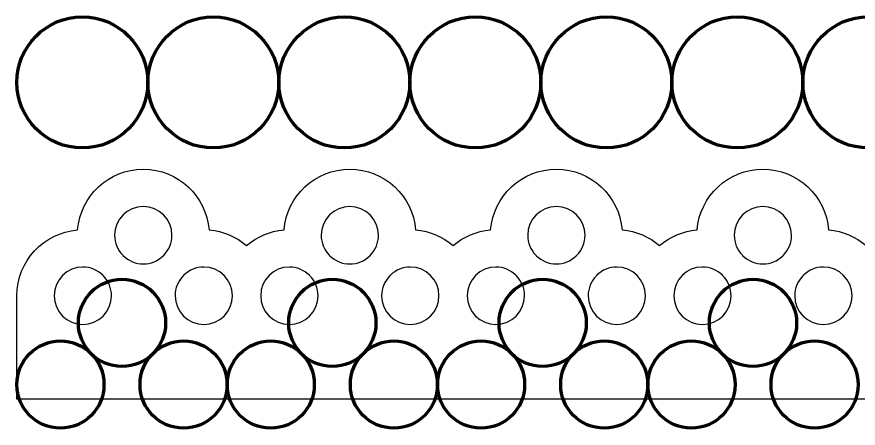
# Model space of a CAD drawing. Header units: centimetres. Extents: x -18.5 to 18.5, y -10.1 to 10.4.
# Drawn here: x -17.92 to -11.8, y -0.46 to 2.53 of the extents above; entities that cross this region are included whole.
import ezdxf

# ---------------------------------------------------------------- set-up
doc = ezdxf.new("R2010")
doc.units = ezdxf.units.CM
doc.header["$MEASUREMENT"] = 0
doc.layers.add('Layer 1', color=7, linetype='Continuous')

msp = doc.modelspace()

# ---------------------------------------------------------------- linework, layer by layer
at = {"layer": 'Layer 1', "color": 7, "lineweight": 211}
for centre, major_axis in [((-17.44267, 2.04987), (0, 0.47625)), ((-16.49017, 2.04987), (0, 0.47625)), ((-15.53767, 2.04987), (0, 0.47625)), ((-14.58517, 2.04987), (0, 0.47625)), ((-13.63267, 2.04987), (0, 0.47625)), ((-12.68017, 2.04987), (0, 0.47625)), ((-11.72767, 2.04987), (0, 0.47625)), ((-17.1543, 0.30248), (0, 0.31686)), ((-15.62509, 0.30248), (0, 0.31686)), ((-14.09587, 0.30248), (0, 0.31686)), ((-12.56666, 0.30248), (0, 0.31686)), ((-17.60205, -0.14524), (0, 0.31686)), ((-16.70655, -0.14524), (0, 0.31686)), ((-16.07284, -0.14524), (0, 0.31686)), ((-15.17733, -0.14524), (0, 0.31686)), ((-14.54363, -0.14524), (0, 0.31686)), ((-13.64812, -0.14524), (0, 0.31686)), ((-13.01442, -0.14524), (0, 0.31686)), ((-12.11893, -0.14524), (0, 0.31684))]:
    msp.add_ellipse(centre, major_axis=major_axis, ratio=1, dxfattribs=at)
at = {"layer": 'Layer 1'}
for points, knots in [([(4.49952, 0.97789), (4.47983, 1.22461), (4.27314, 1.41945), (4.02144, 1.41945), (4.02144, 1.41945), (3.76977, 1.41945), (3.56313, 1.22458), (3.5435, 0.97789), (3.5435, 0.97789), (3.43984, 0.96961), (3.34546, 0.92847), (3.27077, 0.86465), (3.27077, 0.86465), (3.19603, 0.92847), (3.1017, 0.96961), (2.99804, 0.97789), (2.99804, 0.97789), (2.97835, 1.22461), (2.77166, 1.41945), (2.51996, 1.41945), (2.51996, 1.41945), (2.26829, 1.41945), (2.06165, 1.22458), (2.04202, 0.97789), (2.04202, 0.97789), (1.93836, 0.96961), (1.84401, 0.92847), (1.76929, 0.86465), (1.76929, 0.86465), (1.69455, 0.92847), (1.60017, 0.96961), (1.4965, 0.97789), (1.4965, 0.97789), (1.47687, 1.22461), (1.2702, 1.41945), (1.01853, 1.41945), (1.01853, 1.41945), (0.76681, 1.41945), (0.56017, 1.22458), (0.54048, 0.97789), (0.54048, 0.97789), (0.43682, 0.96961), (0.34252, 0.92847), (0.26775, 0.86465), (0.26775, 0.86465), (0.19306, 0.92847), (0.09868, 0.96961), (-0.00493, 0.97789), (-0.00493, 0.97789), (-0.02462, 1.22461), (-0.23128, 1.41945), (-0.48293, 1.41945), (-0.48293, 1.41945), (-0.73468, 1.41945), (-0.94132, 1.22458), (-0.96101, 0.97789), (-0.96101, 0.97789), (-1.06467, 0.96961), (-1.15897, 0.92847), (-1.23374, 0.86465), (-1.23374, 0.86465), (-1.30843, 0.92847), (-1.40281, 0.96961), (-1.50642, 0.97789), (-1.50642, 0.97789), (-1.52611, 1.22461), (-1.73277, 1.41945), (-1.98442, 1.41945), (-1.98442, 1.41945), (-2.23614, 1.41945), (-2.44281, 1.22458), (-2.4625, 0.97789), (-2.4625, 0.97789), (-2.56611, 0.96961), (-2.66046, 0.92847), (-2.73518, 0.86465), (-2.73518, 0.86465), (-2.8099, 0.92847), (-2.9043, 0.96961), (-3.00791, 0.97789), (-3.00791, 0.97789), (-3.0276, 1.22461), (-3.23426, 1.41945), (-3.48591, 1.41945), (-3.48591, 1.41945), (-3.73763, 1.41945), (-3.9443, 1.22458), (-3.96393, 0.97789), (-3.96393, 0.97789), (-4.06759, 0.96961), (-4.16194, 0.92849), (-4.23666, 0.86467), (-4.23666, 0.86467), (-4.31138, 0.92849), (-4.40573, 0.96963), (-4.50939, 0.97789), (-4.50939, 0.97789), (-4.52902, 1.22461), (-4.73569, 1.41945), (-4.98739, 1.41945), (-4.98739, 1.41945), (-5.23909, 1.41945), (-5.44578, 1.22458), (-5.46539, 0.97789), (-5.46539, 0.97789), (-5.56905, 0.96961), (-5.66343, 0.92847), (-5.73815, 0.86465), (-5.73815, 0.86465), (-5.81287, 0.92847), (-5.90727, 0.96961), (-6.01088, 0.97789), (-6.01088, 0.97789), (-6.03057, 1.22461), (-6.23723, 1.41945), (-6.4889, 1.41945), (-6.4889, 1.41945), (-6.74057, 1.41945), (-6.94726, 1.22458), (-6.96695, 0.97789), (-6.96695, 0.97789), (-7.07059, 0.96961), (-7.16494, 0.92847), (-7.23966, 0.86465), (-7.23966, 0.86465), (-7.31438, 0.92847), (-7.40873, 0.96961), (-7.51237, 0.97789), (-7.51237, 0.97789), (-7.53206, 1.22461), (-7.73872, 1.41945), (-7.99042, 1.41945), (-7.99042, 1.41945), (-8.24209, 1.41945), (-8.44876, 1.22458), (-8.46844, 0.97789), (-8.46844, 0.97789), (-8.57208, 0.96961), (-8.66643, 0.92847), (-8.74117, 0.86465), (-8.74117, 0.86465), (-8.81589, 0.92847), (-8.91024, 0.96961), (-9.01388, 0.97789), (-9.01388, 0.97789), (-9.03357, 1.22461), (-9.24023, 1.41945), (-9.49193, 1.41945), (-9.49193, 1.41945), (-9.74363, 1.41945), (-9.95027, 1.22458), (-9.96995, 0.97789), (-9.96995, 0.97789), (-10.07359, 0.96961), (-10.16794, 0.92847), (-10.24266, 0.86465), (-10.24266, 0.86465), (-10.31738, 0.92847), (-10.41176, 0.96961), (-10.51539, 0.97789), (-10.51539, 0.97789), (-10.53508, 1.22461), (-10.74171, 1.41945), (-10.99339, 1.41945), (-10.99339, 1.41945), (-11.24509, 1.41945), (-11.45175, 1.22458), (-11.47144, 0.97789), (-11.47144, 0.97789), (-11.57508, 0.96961), (-11.66945, 0.92847), (-11.74417, 0.86467), (-11.74417, 0.86467), (-11.81886, 0.92849), (-11.91324, 0.96963), (-12.01685, 0.97789), (-12.01685, 0.97789), (-12.03654, 1.22461), (-12.2432, 1.41945), (-12.4949, 1.41945), (-12.4949, 1.41945), (-12.7466, 1.41945), (-12.95324, 1.22458), (-12.97292, 0.97789), (-12.97292, 0.97789), (-13.07656, 0.96961), (-13.17091, 0.92847), (-13.24563, 0.86465), (-13.24563, 0.86465), (-13.32035, 0.92847), (-13.4147, 0.96961), (-13.51834, 0.97789), (-13.51834, 0.97789), (-13.53803, 1.22461), (-13.74469, 1.41945), (-13.99639, 1.41945), (-13.99639, 1.41945), (-14.24806, 1.41945), (-14.45473, 1.22458), (-14.47441, 0.97789), (-14.47441, 0.97789), (-14.57805, 0.96961), (-14.6724, 0.92847), (-14.74712, 0.86465), (-14.74712, 0.86465), (-14.82184, 0.92847), (-14.91619, 0.96961), (-15.01983, 0.97789), (-15.01983, 0.97789), (-15.03952, 1.22461), (-15.24615, 1.41945), (-15.49785, 1.41945), (-15.49785, 1.41945), (-15.74955, 1.41945), (-15.95621, 1.22458), (-15.97587, 0.97789), (-15.97587, 0.97789), (-16.07951, 0.96961), (-16.17386, 0.92847), (-16.2486, 0.86465), (-16.2486, 0.86465), (-16.32332, 0.92847), (-16.41767, 0.96961), (-16.52131, 0.97789), (-16.52131, 0.97789), (-16.541, 1.22461), (-16.74763, 1.41945), (-16.99933, 1.41945), (-16.99933, 1.41945), (-17.25103, 1.41945), (-17.45767, 1.22458), (-17.47735, 0.97789), (-17.47735, 0.97789), (-17.72407, 0.9582), (-17.91891, 0.75157), (-17.91891, 0.49987), (-17.91891, 0.49987), (-17.91891, 0.43611), (-17.91891, 0.31961), (-17.91891, 0.31961), (-17.91891, 0.31961), (-17.91891, 0.31961), (-17.91891, -0.25096), (-17.91891, -0.25096), (-17.91891, -0.25096), (-17.91891, -0.25096), (4.94111, -0.25097), (4.94111, -0.25097), (4.94111, -0.25097), (4.94111, -0.25097), (4.94111, 0.3196), (4.94111, 0.3196), (4.94111, 0.3196), (4.94111, 0.3196), (4.94111, 0.4361), (4.94111, 0.49986), (4.94111, 0.49986), (4.94108, 0.75156), (4.74624, 0.9582), (4.49952, 0.97789)], [0, 0, 0, 0, 0.0151515, 0.0151515, 0.0151515, 0.0151515, 0.030303, 0.030303, 0.030303, 0.030303, 0.0454545, 0.0454545, 0.0454545, 0.0454545, 0.0606061, 0.0606061, 0.0606061, 0.0606061, 0.0757576, 0.0757576, 0.0757576, 0.0757576, 0.0909091, 0.0909091, 0.0909091, 0.0909091, 0.1060606, 0.1060606, 0.1060606, 0.1060606, 0.1212121, 0.1212121, 0.1212121, 0.1212121, 0.1363636, 0.1363636, 0.1363636, 0.1363636, 0.1515152, 0.1515152, 0.1515152, 0.1515152, 0.1666667, 0.1666667, 0.1666667, 0.1666667, 0.1818182, 0.1818182, 0.1818182, 0.1818182, 0.1969697, 0.1969697, 0.1969697, 0.1969697, 0.2121212, 0.2121212, 0.2121212, 0.2121212, 0.2272727, 0.2272727, 0.2272727, 0.2272727, 0.2424242, 0.2424242, 0.2424242, 0.2424242, 0.2575758, 0.2575758, 0.2575758, 0.2575758, 0.2727273, 0.2727273, 0.2727273, 0.2727273, 0.2878788, 0.2878788, 0.2878788, 0.2878788, 0.3030303, 0.3030303, 0.3030303, 0.3030303, 0.3181818, 0.3181818, 0.3181818, 0.3181818, 0.3333333, 0.3333333, 0.3333333, 0.3333333, 0.3484848, 0.3484848, 0.3484848, 0.3484848, 0.3636364, 0.3636364, 0.3636364, 0.3636364, 0.3787879, 0.3787879, 0.3787879, 0.3787879, 0.3939394, 0.3939394, 0.3939394, 0.3939394, 0.4090909, 0.4090909, 0.4090909, 0.4090909, 0.4242424, 0.4242424, 0.4242424, 0.4242424, 0.4393939, 0.4393939, 0.4393939, 0.4393939, 0.4545455, 0.4545455, 0.4545455, 0.4545455, 0.469697, 0.469697, 0.469697, 0.469697, 0.4848485, 0.4848485, 0.4848485, 0.4848485, 0.5, 0.5, 0.5, 0.5, 0.5151515, 0.5151515, 0.5151515, 0.5151515, 0.530303, 0.530303, 0.530303, 0.530303, 0.5454545, 0.5454545, 0.5454545, 0.5454545, 0.5606061, 0.5606061, 0.5606061, 0.5606061, 0.5757576, 0.5757576, 0.5757576, 0.5757576, 0.5909091, 0.5909091, 0.5909091, 0.5909091, 0.6060606, 0.6060606, 0.6060606, 0.6060606, 0.6212121, 0.6212121, 0.6212121, 0.6212121, 0.6363636, 0.6363636, 0.6363636, 0.6363636, 0.6515152, 0.6515152, 0.6515152, 0.6515152, 0.6666667, 0.6666667, 0.6666667, 0.6666667, 0.6818182, 0.6818182, 0.6818182, 0.6818182, 0.6969697, 0.6969697, 0.6969697, 0.6969697, 0.7121212, 0.7121212, 0.7121212, 0.7121212, 0.7272727, 0.7272727, 0.7272727, 0.7272727, 0.7424242, 0.7424242, 0.7424242, 0.7424242, 0.7575758, 0.7575758, 0.7575758, 0.7575758, 0.7727273, 0.7727273, 0.7727273, 0.7727273, 0.7878788, 0.7878788, 0.7878788, 0.7878788, 0.8030303, 0.8030303, 0.8030303, 0.8030303, 0.8181818, 0.8181818, 0.8181818, 0.8181818, 0.8333333, 0.8333333, 0.8333333, 0.8333333, 0.8484848, 0.8484848, 0.8484848, 0.8484848, 0.8636364, 0.8636364, 0.8636364, 0.8636364, 0.8787879, 0.8787879, 0.8787879, 0.8787879, 0.8939394, 0.8939394, 0.8939394, 0.8939394, 0.9090909, 0.9090909, 0.9090909, 0.9090909, 0.9242424, 0.9242424, 0.9242424, 0.9242424, 0.9393939, 0.9393939, 0.9393939, 0.9393939, 0.9545455, 0.9545455, 0.9545455, 0.9545455, 0.969697, 0.969697, 0.969697, 0.969697, 1, 1, 1, 1]), ([(-16.85088, 0.79345), (-16.85088, 0.79345), (-16.85191, 0.79242), (-16.85191, 0.79242), (-16.85191, 0.79242), (-16.85191, 0.79242), (-16.85233, 0.792), (-16.85382, 0.79054), (-16.85382, 0.79054), (-16.85382, 0.79054), (-16.85424, 0.79012), (-16.85424, 0.79012), (-16.85424, 0.79012), (-16.8934, 0.75207), (-16.94494, 0.73112), (-16.99931, 0.73112), (-16.99931, 0.73112), (-17.05371, 0.73112), (-17.10525, 0.75208), (-17.1451, 0.79084), (-17.1451, 0.79084), (-17.1451, 0.79084), (-17.14671, 0.79245), (-17.14865, 0.79441), (-17.14865, 0.79441), (-17.18672, 0.83357), (-17.20771, 0.88511), (-17.20771, 0.93951), (-17.20771, 0.93951), (-17.20771, 1.05442), (-17.11423, 1.14792), (-16.99932, 1.14792), (-16.99932, 1.14792), (-16.88441, 1.14792), (-16.79093, 1.05442), (-16.79093, 0.93951), (-16.79093, 0.93951), (-16.79092, 0.8851), (-16.81188, 0.83358), (-16.85088, 0.79345)], [0, 0, 0, 0, 0.0909091, 0.0909091, 0.0909091, 0.0909091, 0.1818182, 0.1818182, 0.1818182, 0.1818182, 0.2727273, 0.2727273, 0.2727273, 0.2727273, 0.3636364, 0.3636364, 0.3636364, 0.3636364, 0.4545455, 0.4545455, 0.4545455, 0.4545455, 0.5454545, 0.5454545, 0.5454545, 0.5454545, 0.6363636, 0.6363636, 0.6363636, 0.6363636, 0.7272727, 0.7272727, 0.7272727, 0.7272727, 0.8181818, 0.8181818, 0.8181818, 0.8181818, 1, 1, 1, 1]), ([(-15.34936, 0.79347), (-15.34936, 0.79347), (-15.35177, 0.79104), (-15.3528, 0.79), (-15.3528, 0.79), (-15.39198, 0.75201), (-15.44347, 0.73108), (-15.49779, 0.73108), (-15.49779, 0.73108), (-15.55216, 0.73108), (-15.60368, 0.75204), (-15.64352, 0.79074), (-15.64352, 0.79074), (-15.64352, 0.79074), (-15.64595, 0.79312), (-15.64728, 0.79447), (-15.64728, 0.79447), (-15.68527, 0.83365), (-15.7062, 0.88514), (-15.7062, 0.93946), (-15.7062, 0.93946), (-15.7062, 1.05437), (-15.61272, 1.14787), (-15.49781, 1.14787), (-15.49781, 1.14787), (-15.3829, 1.14787), (-15.28942, 1.05437), (-15.28942, 0.93946), (-15.28942, 0.93946), (-15.28941, 0.88512), (-15.31037, 0.83364), (-15.34936, 0.79347)], [0, 0, 0, 0, 0.1111111, 0.1111111, 0.1111111, 0.1111111, 0.2222222, 0.2222222, 0.2222222, 0.2222222, 0.3333333, 0.3333333, 0.3333333, 0.3333333, 0.4444444, 0.4444444, 0.4444444, 0.4444444, 0.5555556, 0.5555556, 0.5555556, 0.5555556, 0.6666667, 0.6666667, 0.6666667, 0.6666667, 0.7777778, 0.7777778, 0.7777778, 0.7777778, 1, 1, 1, 1]), ([(-13.84764, 0.79371), (-13.84764, 0.79371), (-13.85021, 0.79112), (-13.85121, 0.79011), (-13.85121, 0.79011), (-13.89039, 0.75206), (-13.94194, 0.73108), (-13.99633, 0.73108), (-13.99633, 0.73108), (-14.05072, 0.73108), (-14.10222, 0.75204), (-14.14206, 0.79074), (-14.14206, 0.79074), (-14.14206, 0.79074), (-14.14505, 0.79373), (-14.14571, 0.79439), (-14.14571, 0.79439), (-14.18376, 0.83355), (-14.20471, 0.88506), (-14.20471, 0.93943), (-14.20471, 0.93943), (-14.20471, 1.05434), (-14.11123, 1.14784), (-13.99632, 1.14784), (-13.99632, 1.14784), (-13.88141, 1.14784), (-13.78791, 1.05434), (-13.78791, 0.93943), (-13.78791, 0.93943), (-13.78793, 0.88507), (-13.80891, 0.83356), (-13.84764, 0.79371)], [0, 0, 0, 0, 0.1111111, 0.1111111, 0.1111111, 0.1111111, 0.2222222, 0.2222222, 0.2222222, 0.2222222, 0.3333333, 0.3333333, 0.3333333, 0.3333333, 0.4444444, 0.4444444, 0.4444444, 0.4444444, 0.5555556, 0.5555556, 0.5555556, 0.5555556, 0.6666667, 0.6666667, 0.6666667, 0.6666667, 0.7777778, 0.7777778, 0.7777778, 0.7777778, 1, 1, 1, 1]), ([(-12.34613, 0.79374), (-12.34613, 0.79374), (-12.34745, 0.79242), (-12.34745, 0.79242), (-12.34745, 0.79242), (-12.34745, 0.79242), (-12.34787, 0.792), (-12.34933, 0.79051), (-12.34933, 0.79051), (-12.34933, 0.79051), (-12.34975, 0.79009), (-12.34975, 0.79009), (-12.34975, 0.79009), (-12.38891, 0.75204), (-12.44045, 0.73109), (-12.49482, 0.73109), (-12.49482, 0.73109), (-12.54919, 0.73109), (-12.60071, 0.75205), (-12.64058, 0.79078), (-12.64058, 0.79078), (-12.64058, 0.79078), (-12.64354, 0.79374), (-12.64423, 0.79443), (-12.64423, 0.79443), (-12.68228, 0.83359), (-12.70323, 0.88513), (-12.70323, 0.93947), (-12.70323, 0.93947), (-12.70323, 1.05438), (-12.60975, 1.14788), (-12.49484, 1.14788), (-12.49484, 1.14788), (-12.37993, 1.14788), (-12.28643, 1.05438), (-12.28643, 0.93947), (-12.28643, 0.93947), (-12.28644, 0.88507), (-12.3074, 0.83356), (-12.34613, 0.79374)], [0, 0, 0, 0, 0.0909091, 0.0909091, 0.0909091, 0.0909091, 0.1818182, 0.1818182, 0.1818182, 0.1818182, 0.2727273, 0.2727273, 0.2727273, 0.2727273, 0.3636364, 0.3636364, 0.3636364, 0.3636364, 0.4545455, 0.4545455, 0.4545455, 0.4545455, 0.5454545, 0.5454545, 0.5454545, 0.5454545, 0.6363636, 0.6363636, 0.6363636, 0.6363636, 0.7272727, 0.7272727, 0.7272727, 0.7272727, 0.8181818, 0.8181818, 0.8181818, 0.8181818, 1, 1, 1, 1]), ([(-17.43894, 0.29148), (-17.55385, 0.29148), (-17.64735, 0.38496), (-17.64735, 0.49987), (-17.64735, 0.49987), (-17.64735, 0.61478), (-17.55385, 0.70826), (-17.43894, 0.70826), (-17.43894, 0.70826), (-17.38454, 0.70826), (-17.33303, 0.6873), (-17.29286, 0.64825), (-17.29286, 0.64825), (-17.29286, 0.64825), (-17.29133, 0.64672), (-17.28958, 0.64497), (-17.28958, 0.64497), (-17.25151, 0.60579), (-17.23055, 0.55424), (-17.23055, 0.49985), (-17.23055, 0.49985), (-17.23055, 0.38496), (-17.32403, 0.29148), (-17.43894, 0.29148)], [0, 0, 0, 0, 0.1428571, 0.1428571, 0.1428571, 0.1428571, 0.2857143, 0.2857143, 0.2857143, 0.2857143, 0.4285714, 0.4285714, 0.4285714, 0.4285714, 0.5714286, 0.5714286, 0.5714286, 0.5714286, 0.7142857, 0.7142857, 0.7142857, 0.7142857, 1, 1, 1, 1]), ([(-16.55967, 0.29148), (-16.67458, 0.29148), (-16.76808, 0.38496), (-16.76808, 0.49987), (-16.76808, 0.49987), (-16.76808, 0.55432), (-16.7471, 0.60589), (-16.70865, 0.64539), (-16.70865, 0.64539), (-16.70865, 0.64539), (-16.70635, 0.64769), (-16.70481, 0.6492), (-16.70481, 0.6492), (-16.66563, 0.6873), (-16.61408, 0.70828), (-16.55966, 0.70828), (-16.55966, 0.70828), (-16.44475, 0.70828), (-16.35127, 0.6148), (-16.35127, 0.49989), (-16.35127, 0.49989), (-16.35129, 0.38496), (-16.44477, 0.29148), (-16.55967, 0.29148)], [0, 0, 0, 0, 0.1428571, 0.1428571, 0.1428571, 0.1428571, 0.2857143, 0.2857143, 0.2857143, 0.2857143, 0.4285714, 0.4285714, 0.4285714, 0.4285714, 0.5714286, 0.5714286, 0.5714286, 0.5714286, 0.7142857, 0.7142857, 0.7142857, 0.7142857, 1, 1, 1, 1]), ([(-15.93745, 0.29148), (-16.05236, 0.29148), (-16.14586, 0.38496), (-16.14586, 0.49987), (-16.14586, 0.49987), (-16.14586, 0.61478), (-16.05236, 0.70826), (-15.93745, 0.70826), (-15.93745, 0.70826), (-15.88308, 0.70826), (-15.83156, 0.6873), (-15.79172, 0.6486), (-15.79172, 0.6486), (-15.79172, 0.6486), (-15.79061, 0.64752), (-15.79061, 0.64752), (-15.79061, 0.64752), (-15.79061, 0.64752), (-15.79032, 0.64723), (-15.78833, 0.64524), (-15.78833, 0.64524), (-15.78833, 0.64524), (-15.78804, 0.64495), (-15.78804, 0.64495), (-15.78804, 0.64495), (-15.74999, 0.60579), (-15.72906, 0.55428), (-15.72906, 0.49988), (-15.72906, 0.49988), (-15.72907, 0.38496), (-15.82255, 0.29148), (-15.93745, 0.29148)], [0, 0, 0, 0, 0.1111111, 0.1111111, 0.1111111, 0.1111111, 0.2222222, 0.2222222, 0.2222222, 0.2222222, 0.3333333, 0.3333333, 0.3333333, 0.3333333, 0.4444444, 0.4444444, 0.4444444, 0.4444444, 0.5555556, 0.5555556, 0.5555556, 0.5555556, 0.6666667, 0.6666667, 0.6666667, 0.6666667, 0.7777778, 0.7777778, 0.7777778, 0.7777778, 1, 1, 1, 1]), ([(-15.05819, 0.29148), (-15.1731, 0.29148), (-15.26658, 0.38496), (-15.26658, 0.49987), (-15.26658, 0.49987), (-15.26658, 0.55424), (-15.24562, 0.60576), (-15.20607, 0.64645), (-15.20607, 0.64645), (-15.20607, 0.64645), (-15.20451, 0.64801), (-15.20321, 0.64931), (-15.20321, 0.64931), (-15.16403, 0.68733), (-15.11254, 0.70826), (-15.05819, 0.70826), (-15.05819, 0.70826), (-14.94328, 0.70826), (-14.84978, 0.61478), (-14.84978, 0.49987), (-14.84978, 0.49987), (-14.84978, 0.38496), (-14.94328, 0.29148), (-15.05819, 0.29148)], [0, 0, 0, 0, 0.1428571, 0.1428571, 0.1428571, 0.1428571, 0.2857143, 0.2857143, 0.2857143, 0.2857143, 0.4285714, 0.4285714, 0.4285714, 0.4285714, 0.5714286, 0.5714286, 0.5714286, 0.5714286, 0.7142857, 0.7142857, 0.7142857, 0.7142857, 1, 1, 1, 1]), ([(-14.43597, 0.29148), (-14.55088, 0.29148), (-14.64436, 0.38496), (-14.64436, 0.49987), (-14.64436, 0.49987), (-14.64436, 0.61478), (-14.55088, 0.70826), (-14.43597, 0.70826), (-14.43597, 0.70826), (-14.38157, 0.70826), (-14.33003, 0.6873), (-14.28989, 0.64828), (-14.28989, 0.64828), (-14.28989, 0.64828), (-14.28833, 0.64672), (-14.28658, 0.64497), (-14.28658, 0.64497), (-14.24853, 0.60581), (-14.22758, 0.55427), (-14.22758, 0.49987), (-14.22758, 0.49987), (-14.22758, 0.38496), (-14.32106, 0.29148), (-14.43597, 0.29148)], [0, 0, 0, 0, 0.1428571, 0.1428571, 0.1428571, 0.1428571, 0.2857143, 0.2857143, 0.2857143, 0.2857143, 0.4285714, 0.4285714, 0.4285714, 0.4285714, 0.5714286, 0.5714286, 0.5714286, 0.5714286, 0.7142857, 0.7142857, 0.7142857, 0.7142857, 1, 1, 1, 1]), ([(-13.55671, 0.29148), (-13.67162, 0.29148), (-13.7651, 0.38496), (-13.7651, 0.49987), (-13.7651, 0.49987), (-13.7651, 0.55429), (-13.74412, 0.60586), (-13.70538, 0.64568), (-13.70538, 0.64568), (-13.70538, 0.64568), (-13.70437, 0.64669), (-13.70437, 0.64669), (-13.70437, 0.64669), (-13.70437, 0.64669), (-13.70413, 0.64693), (-13.70209, 0.64897), (-13.70209, 0.64897), (-13.70209, 0.64897), (-13.70185, 0.64921), (-13.70185, 0.64921), (-13.70185, 0.64921), (-13.66267, 0.68728), (-13.61112, 0.70827), (-13.5567, 0.70827), (-13.5567, 0.70827), (-13.44179, 0.70827), (-13.34831, 0.61479), (-13.34831, 0.49988), (-13.34831, 0.49988), (-13.34832, 0.38496), (-13.4418, 0.29148), (-13.55671, 0.29148)], [0, 0, 0, 0, 0.1111111, 0.1111111, 0.1111111, 0.1111111, 0.2222222, 0.2222222, 0.2222222, 0.2222222, 0.3333333, 0.3333333, 0.3333333, 0.3333333, 0.4444444, 0.4444444, 0.4444444, 0.4444444, 0.5555556, 0.5555556, 0.5555556, 0.5555556, 0.6666667, 0.6666667, 0.6666667, 0.6666667, 0.7777778, 0.7777778, 0.7777778, 0.7777778, 1, 1, 1, 1]), ([(-12.93449, 0.29148), (-13.0494, 0.29148), (-13.14288, 0.38496), (-13.14288, 0.49987), (-13.14288, 0.49987), (-13.14288, 0.61478), (-13.0494, 0.70826), (-12.93449, 0.70826), (-12.93449, 0.70826), (-12.88014, 0.70826), (-12.82863, 0.6873), (-12.78841, 0.64828), (-12.78841, 0.64828), (-12.78841, 0.64828), (-12.78606, 0.64593), (-12.78508, 0.64492), (-12.78508, 0.64492), (-12.74703, 0.60576), (-12.7261, 0.55425), (-12.7261, 0.49985), (-12.7261, 0.49985), (-12.72607, 0.38496), (-12.81958, 0.29148), (-12.93449, 0.29148)], [0, 0, 0, 0, 0.1428571, 0.1428571, 0.1428571, 0.1428571, 0.2857143, 0.2857143, 0.2857143, 0.2857143, 0.4285714, 0.4285714, 0.4285714, 0.4285714, 0.5714286, 0.5714286, 0.5714286, 0.5714286, 0.7142857, 0.7142857, 0.7142857, 0.7142857, 1, 1, 1, 1]), ([(-12.05522, 0.29148), (-12.17013, 0.29148), (-12.26361, 0.38496), (-12.26361, 0.49987), (-12.26361, 0.49987), (-12.26361, 0.55427), (-12.24265, 0.60581), (-12.20389, 0.64566), (-12.20389, 0.64566), (-12.20389, 0.64566), (-12.20101, 0.64854), (-12.20032, 0.64923), (-12.20032, 0.64923), (-12.16114, 0.6873), (-12.10959, 0.70826), (-12.0552, 0.70826), (-12.0552, 0.70826), (-11.94029, 0.70826), (-11.84684, 0.61478), (-11.84684, 0.49987), (-11.84684, 0.49987), (-11.84684, 0.38496), (-11.94031, 0.29148), (-12.05522, 0.29148)], [0, 0, 0, 0, 0.1428571, 0.1428571, 0.1428571, 0.1428571, 0.2857143, 0.2857143, 0.2857143, 0.2857143, 0.4285714, 0.4285714, 0.4285714, 0.4285714, 0.5714286, 0.5714286, 0.5714286, 0.5714286, 0.7142857, 0.7142857, 0.7142857, 0.7142857, 1, 1, 1, 1])]:
    msp.add_open_spline(points, degree=3, knots=knots, dxfattribs=at)

doc.saveas('drawing.dxf')
